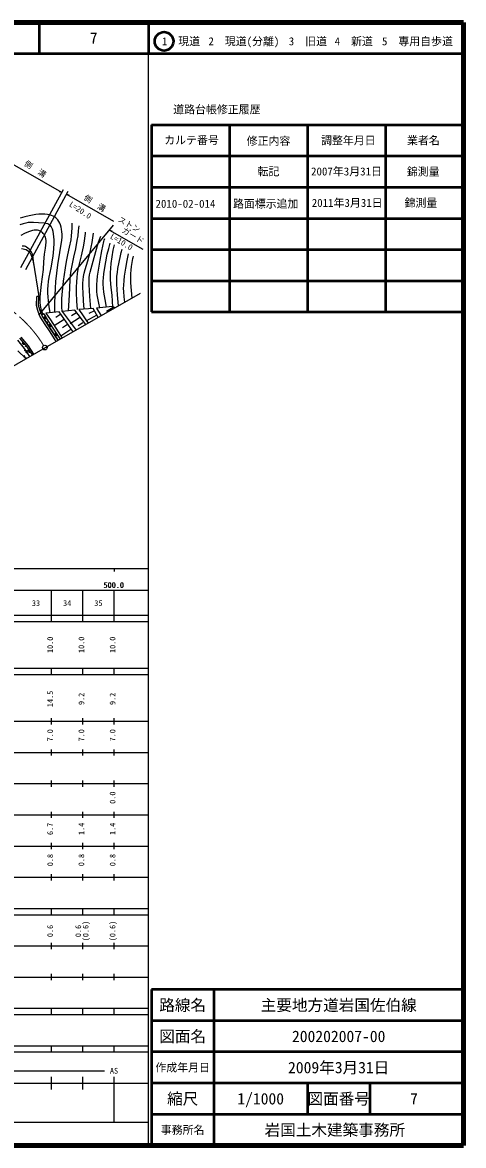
# Model space of a CAD drawing. Units: millimetres, scale not verified. Extents: x 40000 to 680000, y 20000 to 380000.
# Drawn here: x 538668 to 680000, y 20000 to 380000 of the extents above; entities that cross this region are included whole.
import ezdxf
from ezdxf.enums import TextEntityAlignment as Align

# ---------------------------------------------------------------- set-up
doc = ezdxf.new("R2010")
doc.units = ezdxf.units.MM
doc.header["$LTSCALE"] = 1000
doc.linetypes.add('CHAIN', pattern=[18.5, 12, -1.5, 3.5, -1.5])
for name, color, linetype, lineweight in [('M-BGD', 7, 'Continuous', 25), ('M-BMK', 2, 'CHAIN', 13), ('M-TTL', 2, 'Continuous', 140), ('M-TTL-BAND', 7, 'Continuous', 25), ('M-TTL-FRAM', 2, 'Continuous', 50), ('M-TTL-LINE', 7, 'Continuous', 50)]:
    doc.layers.add(name, color=color, linetype=linetype, lineweight=lineweight)
doc.layers.add('M-TTL-TXT', color=7, linetype='Continuous')
doc.styles.add('ＭＳ ゴシック', font='')
doc.styles.get('ＭＳ ゴシック').set_extended_font_data('MS Gothic')

# ---------------------------------------------------------------- blocks, each defined once
blk = doc.blocks.new('BUHIN1')
at = {"color": 7, "linetype": 'Continuous', "lineweight": 25}
for radius in [746, 22.5]:
    blk.add_circle((0, 0), radius, dxfattribs=at)

msp = doc.modelspace()

# ---------------------------------------------------------------- linework, layer by layer
at = {"layer": 'M-BGD'}
for p, q in [((551251, 325491), (533226, 335841)), ((538168, 301463), (551801, 326502)), ((553227, 325789), (539683, 300750)), ((551251, 325491), (550493, 325677)), ((552759, 324924), (553518, 324741)), ((552759, 324924), (567849, 316349)), ((543960, 286226), (567840, 315007)), ((566540, 313440), (567298, 313255)), ((566540, 313440), (577232, 307320)), ((538321, 307570), (539852, 307244)), ((539852, 307244), (540931, 306441)), ((540931, 306441), (541332, 305638)), ((541332, 305638), (541684, 304735)), ((541684, 304735), (542110, 303480)), ((542110, 303480), (543869, 292162)), ((543207, 289296), (543219, 292165)), ((543869, 292162), (543219, 292165)), ((543858, 289365), (543869, 292162)), ((546036, 275776), (576526, 293194)), ((543560, 287696), (543207, 289296)), ((544185, 287882), (543858, 289365)), ((561310, 288350), (556713, 287957)), ((562940, 285433), (561310, 288350)), ((567524, 288927), (562395, 288465)), ((562395, 288465), (563901, 285982)), ((567716, 288599), (565632, 287377)), ((568367, 288533), (567524, 288927)), ((544247, 285878), (543560, 287696)), ((544833, 286166), (544185, 287882)), ((545892, 283214), (544247, 285878)), ((546438, 283568), (544833, 286166)), ((545473, 286612), (544918, 286222)), ((546557, 283648), (544918, 286222)), ((545473, 286612), (546946, 284214)), ((546102, 284991), (545785, 285507)), ((545793, 285374), (545988, 285057)), ((545805, 285593), (546186, 284973)), ((546266, 284963), (545835, 285664)), ((545867, 285731), (546339, 284964)), ((546405, 284975), (545908, 285785)), ((550423, 287264), (546104, 286848)), ((546104, 286848), (547606, 284677)), ((547606, 284677), (550077, 280843)), ((552022, 284809), (548820, 282723)), ((550956, 286446), (549351, 285400)), ((554933, 280859), (550423, 287264)), ((555442, 287772), (551347, 287356)), ((551347, 287356), (555869, 281393)), ((556977, 285338), (553937, 283421)), ((555954, 286961), (554418, 285992)), ((558924, 283138), (555442, 287772)), ((556713, 287957), (559714, 283590)), ((562471, 286127), (558943, 284284)), ((561697, 287609), (559885, 286662)), ((547539, 280798), (545892, 283214)), ((546355, 284011), (546559, 283691)), ((546575, 283713), (546381, 284016)), ((546410, 284017), (546587, 283740)), ((548077, 281164), (546438, 283568)), ((546598, 283768), (546442, 284014)), ((546476, 284007), (546606, 283803)), ((546602, 283856), (546522, 283982)), ((548232, 281202), (546557, 283648)), ((546946, 284214), (548610, 281732)), ((547687, 282548), (547350, 283050)), ((547364, 282918), (547571, 282609)), ((547367, 283137), (547772, 282533)), ((547852, 282526), (547394, 283209)), ((547424, 283277), (547925, 282530)), ((547991, 282544), (547462, 283333)), ((549528, 278926), (548077, 281164)), ((549642, 278935), (548232, 281202)), ((548610, 281732), (550726, 278455)), ((550077, 280843), (551382, 278830)), ((554155, 281537), (550968, 279460)), ((553088, 283173), (551491, 282132)), ((558000, 283714), (556496, 282766)), ((537034, 278138), (539260, 275438)), ((537767, 278821), (540069, 276030)), ((538134, 279162), (540473, 276326)), ((548974, 278585), (547539, 280798)), ((549468, 277737), (548974, 278585)), ((549569, 279670), (549241, 280178)), ((549253, 280046), (549455, 279733)), ((549260, 280265), (549655, 279654)), ((549734, 279646), (549288, 280337)), ((549319, 280404), (549807, 279648)), ((549873, 279661), (549358, 280459)), ((550033, 278059), (549528, 278926)), ((550142, 278122), (549642, 278935)), ((550726, 278455), (550142, 278122)), ((507793, 253930), (546036, 275776)), ((539694, 272296), (537167, 274745)), ((539260, 275438), (540874, 272944)), ((539309, 274878), (539543, 275000)), ((539618, 274886), (540077, 274010)), ((539953, 274368), (539657, 274213)), ((540069, 276030), (541754, 273426)), ((540473, 276326), (542194, 273667)), ((539048, 272922), (539505, 273161)), ((539079, 273361), (539578, 272409)), ((539853, 272497), (539615, 272372)), ((541056, 273060), (541099, 272977))]:
    msp.add_line(p, q, dxfattribs=at)
for points in [[(549081, 287135), (549070, 289865), (549119, 292594), (549233, 294789), (549408, 296990), (549680, 299643), (550012, 302299), (550675, 306261), (551279, 310233), (551348, 311184), (551356, 312139), (551309, 312926), (551199, 313724), (551043, 314423), (550829, 315111), (550588, 315693), (550295, 316243), (549996, 316686), (549654, 317086), (549314, 317397), (548929, 317667), (548459, 317917), (547956, 318116), (547319, 318294), (546649, 318418), (545783, 318509), (544903, 318540), (543927, 318511), (542967, 318423), (541863, 318256), (540773, 318029), (539376, 317670), (537977, 317247)], [(547523, 286985), (547209, 288870), (546956, 290763), (546850, 292008), (546805, 293258), (546820, 294488), (546895, 295715), (547042, 297014), (547248, 298304), (547874, 301390), (548442, 304495), (548626, 306056), (548751, 307640), (548815, 309000), (548820, 310352), (548766, 311272), (548651, 312195), (548496, 312975), (548278, 313758), (548106, 314199), (547883, 314608), (547677, 314871), (547431, 315088), (547106, 315282), (546743, 315429), (546177, 315572), (545574, 315661), (543851, 315818), (542214, 315909), (541368, 315898), (540530, 315827), (539701, 315673), (538870, 315457), (537834, 315118)], [(545161, 286617), (544815, 287642), (544528, 288687), (544395, 289419), (544322, 290160), (544301, 291100), (544339, 292045), (544541, 294095), (544802, 296132), (545109, 298454), (545355, 300778), (545492, 303269), (545690, 305769), (546009, 307676), (546268, 309585), (546242, 310130), (546156, 310673), (546020, 311164), (545829, 311631), (545608, 312021), (545333, 312382), (545038, 312670), (544695, 312919), (544302, 313126), (543889, 313276), (543435, 313373), (542976, 313411), (542443, 313388), (541907, 313304), (541231, 313126), (540559, 312886), (539341, 312343), (538158, 311750)], [(551441, 287366), (551321, 288833), (551262, 290300), (551293, 291496), (551384, 292691), (551869, 297022), (552414, 301343), (552789, 303423), (553223, 305494), (553759, 307921), (554238, 310372), (554417, 311599), (554536, 312830), (554583, 314144), (554570, 315470), (554568, 315570), (554565, 315679)], [(553463, 287571), (553703, 292550), (553926, 297542), (554076, 299010), (554286, 300472), (554678, 302617), (555129, 304753), (555716, 307443), (556244, 310140), (556479, 311649), (556654, 313166), (556729, 314011), (556797, 314857)], [(556262, 287974), (556102, 290706), (556002, 293443), (555997, 295126), (556052, 296818), (556152, 298195), (556313, 299575), (556533, 300894), (556815, 302213), (557555, 305162), (558237, 308122), (558531, 309894), (558768, 311686), (558832, 312212), (558895, 312749)], [(558412, 288102), (558209, 290752), (558065, 293419), (558033, 294902), (558062, 296395), (558137, 297461), (558273, 298528), (558491, 299654), (558769, 300770), (559583, 303561), (560337, 306360), (560676, 307920), (560957, 309502), (561184, 310985), (561395, 312481)], [(560623, 288291), (560291, 292164), (560019, 296035), (560016, 297107), (560074, 298184), (560179, 299054), (560345, 299924), (561604, 304621), (562918, 309288), (563329, 310414), (563761, 311544)], [(563493, 288564), (563109, 290065), (562783, 291588), (562619, 292666), (562514, 293762), (562468, 294862), (562483, 295973), (562574, 297299), (562725, 298630), (563111, 301232), (563556, 303822), (564138, 306792), (564778, 309751), (564893, 310268), (565008, 310785)], [(542273, 302365), (542238, 303427), (542140, 304510), (542030, 305131), (541859, 305744), (541677, 306197), (541437, 306629), (541154, 307011), (540814, 307365), (540421, 307689), (539988, 307968), (539639, 308132), (539268, 308240), (538936, 308271), (538591, 308241)], [(565610, 288755), (565170, 291158), (564788, 293578), (564642, 294823), (564555, 296080), (564545, 297088), (564595, 298093), (564740, 299453), (564947, 300820), (565373, 303266), (565859, 305703), (566300, 307508), (566782, 309305)], [(567644, 288721), (567537, 290653), (567370, 292584), (567086, 295021), (566863, 297458), (566825, 298592), (566846, 299727), (566954, 301211), (567121, 302694), (567411, 304837), (567759, 306967), (567936, 307838), (568133, 308714)], [(569463, 289159), (569163, 292650), (568921, 296157), (568909, 297416), (568957, 298682), (569071, 299893), (569246, 301109), (569634, 303142), (570083, 305172), (570330, 306242), (570582, 307321)], [(571482, 290313), (571272, 292005), (571122, 293707), (571087, 294762), (571112, 295817), (571231, 297238), (571412, 298667), (571763, 301192), (572172, 303702), (572385, 304789), (572609, 305885)], [(573783, 291627), (573564, 294064), (573404, 296507), (573362, 297987), (573380, 299480), (573449, 300638), (573579, 301799), (573799, 303056), (574080, 304312), (574166, 304672), (574255, 305041)], [(539474, 276796), (539359, 276757), (539245, 276744), (539100, 276752), (538985, 276802), (538885, 276873), (538790, 276996), (538746, 277110), (538726, 277234), (538753, 277378), (538793, 277485), (538861, 277586)], [(541190, 274273), (541072, 274245), (540957, 274243), (540813, 274264), (540703, 274325), (540611, 274405), (540527, 274536), (540494, 274653), (540485, 274778), (540525, 274920), (540575, 275023), (540652, 275116)]]:
    msp.add_lwpolyline(points, dxfattribs=at)
for points in [[(546471, 284987), (546352, 284961), (546239, 284959), (546094, 284984), (545986, 285046), (545892, 285127), (545811, 285259), (545782, 285379), (545775, 285504), (545818, 285644), (545869, 285747), (545948, 285839)], [(546328, 284006), (546376, 284018), (546421, 284019), (546479, 284010), (546523, 283986), (546561, 283954), (546594, 283902), (546607, 283854), (546610, 283804), (546594, 283748), (546574, 283706), (546543, 283669)], [(548057, 282558), (547939, 282527), (547826, 282521), (547680, 282540), (547569, 282598), (547472, 282675), (547386, 282804), (547352, 282922), (547340, 283047), (547377, 283189), (547425, 283293), (547500, 283388)], [(549939, 279674), (549821, 279645), (549708, 279640), (549562, 279663), (549452, 279723), (549357, 279801), (549273, 279931), (549241, 280050), (549232, 280175), (549271, 280317), (549320, 280420), (549397, 280514)]]:
    msp.add_lwpolyline(points, close=True, dxfattribs=at)
for centre in [(539723, 276190), (539988, 274713)]:
    msp.add_circle(centre, 99.5, dxfattribs=at)
msp.add_arc((541729, 273502), 99.5, 145.89375, 279.21009, dxfattribs=at)
at = {"layer": 'M-BMK'}
msp.add_arc((511449, 255696), 39821, 31.38107, 117.98001, dxfattribs=at)
at = {"layer": 'M-TTL'}
for p, q in [((680000, 380000), (40000, 380000)), ((680000, 20000), (680000, 380000)), ((40000, 20000), (680000, 20000))]:
    msp.add_line(p, q, dxfattribs=at)
at = {"layer": 'M-TTL-BAND'}
for p, q in [((579000, 20000), (579000, 370000)), ((40000, 205000), (579000, 205000)), ((568000, 205000), (568000, 204000)), ((68000, 198000), (579000, 198000)), ((548000, 188000), (548000, 198000)), ((558000, 188000), (558000, 198000)), ((568000, 188000), (568000, 198000)), ((40000, 190000), (579000, 190000)), ((40000, 188000), (579000, 188000)), ((40000, 173000), (579000, 173000)), ((548000, 171000), (548000, 173000)), ((558000, 171000), (558000, 173000)), ((568000, 171000), (568000, 173000)), ((40000, 171000), (579000, 171000)), ((40000, 156000), (579000, 156000)), ((548000, 155000), (548000, 157000)), ((558000, 155000), (558000, 157000)), ((568000, 155000), (568000, 157000)), ((46000, 146000), (579000, 146000)), ((548000, 145000), (548000, 147000)), ((558000, 145000), (558000, 147000)), ((568000, 145000), (568000, 147000)), ((548000, 135000), (548000, 137000)), ((558000, 135000), (558000, 137000)), ((568000, 135000), (568000, 137000)), ((52000, 136000), (579000, 136000)), ((46000, 126000), (579000, 126000)), ((548000, 125000), (548000, 127000)), ((558000, 125000), (558000, 127000)), ((568000, 125000), (568000, 127000)), ((52000, 116000), (579000, 116000)), ((548000, 115000), (548000, 117000)), ((558000, 115000), (558000, 117000)), ((568000, 115000), (568000, 117000)), ((46000, 106000), (579000, 106000)), ((548000, 105000), (548000, 107000)), ((558000, 105000), (558000, 107000)), ((568000, 105000), (568000, 107000)), ((40000, 96000), (579000, 96000)), ((40000, 94000), (579000, 94000)), ((548000, 94000), (548000, 96000)), ((558000, 94000), (558000, 96000)), ((568000, 94000), (568000, 96000)), ((49000, 84000), (579000, 84000)), ((548000, 83000), (548000, 85000)), ((558000, 83000), (558000, 85000)), ((568000, 83000), (568000, 85000)), ((40000, 74000), (579000, 74000)), ((548000, 73000), (548000, 75000)), ((558000, 73000), (558000, 75000)), ((568000, 73000), (568000, 75000)), ((40000, 64000), (579000, 64000)), ((40000, 62000), (579000, 62000)), ((548000, 62000), (548000, 64000)), ((558000, 62000), (558000, 64000)), ((568000, 62000), (568000, 64000)), ((40000, 52000), (579000, 52000)), ((548000, 50000), (548000, 52000)), ((558000, 50000), (558000, 52000)), ((568000, 50000), (568000, 52000)), ((40000, 50000), (579000, 50000)), ((71000, 44000), (565000, 44000)), ((40000, 40000), (579000, 40000)), ((548000, 38000), (548000, 42000)), ((558000, 38000), (558000, 42000)), ((568000, 27500), (568000, 42000)), ((68000, 27500), (579000, 27500))]:
    msp.add_line(p, q, dxfattribs=at)
at = {"layer": 'M-TTL-FRAM'}
for p, q in [((580000, 347197), (580000, 287197)), ((580000, 347197), (680000, 347197)), ((580000, 287197), (680000, 287197)), ((680000, 70000), (580000, 70000)), ((580000, 70000), (580000, 20000))]:
    msp.add_line(p, q, dxfattribs=at)
at = {"layer": 'M-TTL-LINE'}
for p, q in [((543997, 380000), (543997, 370000)), ((579000, 380000), (579000, 370000)), ((40000, 370000), (680000, 370000)), ((605000, 347197), (605000, 287197)), ((630000, 347197), (630000, 287197)), ((655000, 347197), (655000, 287197)), ((580000, 337197), (680000, 337197)), ((580000, 327197), (680000, 327197)), ((580000, 317197), (680000, 317197)), ((580000, 307197), (680000, 307197)), ((580000, 297197), (680000, 297197)), ((600000, 70000), (600000, 20000)), ((680000, 60000), (580000, 60000)), ((680000, 50000), (580000, 50000)), ((680000, 40000), (580000, 40000)), ((630000, 40000), (630000, 30000)), ((650000, 40000), (650000, 30000)), ((680000, 30000), (580000, 30000))]:
    msp.add_line(p, q, dxfattribs=at)
msp.add_circle((584031, 373958), 3000, dxfattribs=at)

# ---------------------------------------------------------------- block references
at = {"layer": 'M-BGD', "rotation": 339.60633}
msp.add_blockref('BUHIN1', (545830, 275788), dxfattribs=at)

# ---------------------------------------------------------------- texts
at = {"layer": 'M-BGD', "style": 'ＭＳ ゴシック'}
for s, rotation, p in [('側\u3000溝', 327.4, (538730, 333889)), ('側\u3000溝', 327.4, (557808, 322889)), ('L=20.0', 326.5, (553127, 320783)), ('ストン', 331.1, (568780, 315834)), ('ガード', 328.8, (570030, 312397)), ('L=10.0', 329.4, (566281, 310419))]:
    msp.add_text(s, height=1833, rotation=rotation, dxfattribs=at).set_placement(p, align=Align.BOTTOM_LEFT)
at = {"layer": 'M-TTL-BAND', "style": 'ＭＳ ゴシック'}
for s, p in [('500.0', (567844, 198195)), ('500.0', (568000, 198195)), ('33', (543000, 192405)), ('34', (553000, 192405)), ('35', (563000, 192405)), ('AS', (568000, 42500))]:
    msp.add_text(s, height=1833, dxfattribs=at).set_placement(p, align=Align.BOTTOM_CENTER)
for s, p in [('10.0', (549000, 180500)), ('10.0', (559000, 180500)), ('10.0', (569000, 180500)), ('14.5', (549000, 163174)), ('9.2', (559000, 163174)), ('9.2', (569000, 163174)), ('7.0', (549000, 151500)), ('7.0', (559000, 151500)), ('7.0', (569000, 151500)), ('0.0', (569000, 131500)), ('6.7', (549000, 121500)), ('1.4', (559000, 121500)), ('1.4', (569000, 121500)), ('0.8', (549000, 111500)), ('0.8', (559000, 111500)), ('0.8', (569000, 111500)), ('0.6', (549000, 88764)), ('0.6', (558000, 88764)), ('(0.6)', (560370, 88764)), ('(0.6)', (569000, 88764))]:
    msp.add_text(s, height=1833, rotation=90, dxfattribs=at).set_placement(p, align=Align.BOTTOM_CENTER)
at = {"layer": 'M-TTL-TXT', "style": 'ＭＳ ゴシック'}
for s, height, p in [('7', 3666, (561497, 375000)), ('1\u3000現道', 2566, (589448, 373958)), ('2\u3000現道(分離)', 2566, (609619, 373958)), ('3\u3000旧道', 2566, (630121, 373958)), ('4\u3000新道', 2566, (644824, 373958)), ('5\u3000専用自歩道', 2566, (665228, 373958)), ('道路台帳修正履歴', 2566, (600968, 352113)), ('カルテ番号', 2566, (592839, 342277)), ('修正内容', 2566, (617509, 342023)), ('調整年月日', 2566, (643089, 342197)), ('業者名', 2566, (667134, 342197)), ('転記', 2566, (617500, 332245)), ('2007年3月31日', 2566, (642500, 332245)), ('錦測量', 2566, (667077, 332189)), ('2010-02-014', 2566, (590899, 321888)), ('路面標示追加', 2566, (616602, 321888)), ('2011年3月31日', 2566, (642721, 322166)), ('錦測量', 2566, (666339, 322166)), ('路線名', 3666, (590000, 65000)), ('路線名', 3666, (590000, 65000)), ('主要地方道岩国佐伯線', 3666, (640000, 65000)), ('図面名', 3666, (590000, 55000)), ('図面名', 3666, (590000, 55000)), ('200202007-00', 3666, (640000, 55000)), ('2009年3月31日', 3666, (640000, 45000)), ('作成年月日', 2566, (590000, 45000)), ('作成年月日', 2566, (590000, 45000)), ('縮尺', 3666, (590000, 35000)), ('縮尺', 3666, (590000, 35000)), ('1/1000', 3666, (615000, 35000)), ('図面番号', 3666, (640000, 35000)), ('図面番号', 3666, (640000, 35000)), ('7', 3666, (664125, 35000)), ('事務所名', 2566, (590000, 25000)), ('事務所名', 2566, (590000, 25000)), ('岩国土木建築事務所 ', 3666, (640000, 25000))]:
    msp.add_text(s, height=height, dxfattribs=at).set_placement(p, align=Align.MIDDLE_CENTER)

doc.saveas('drawing.dxf')
